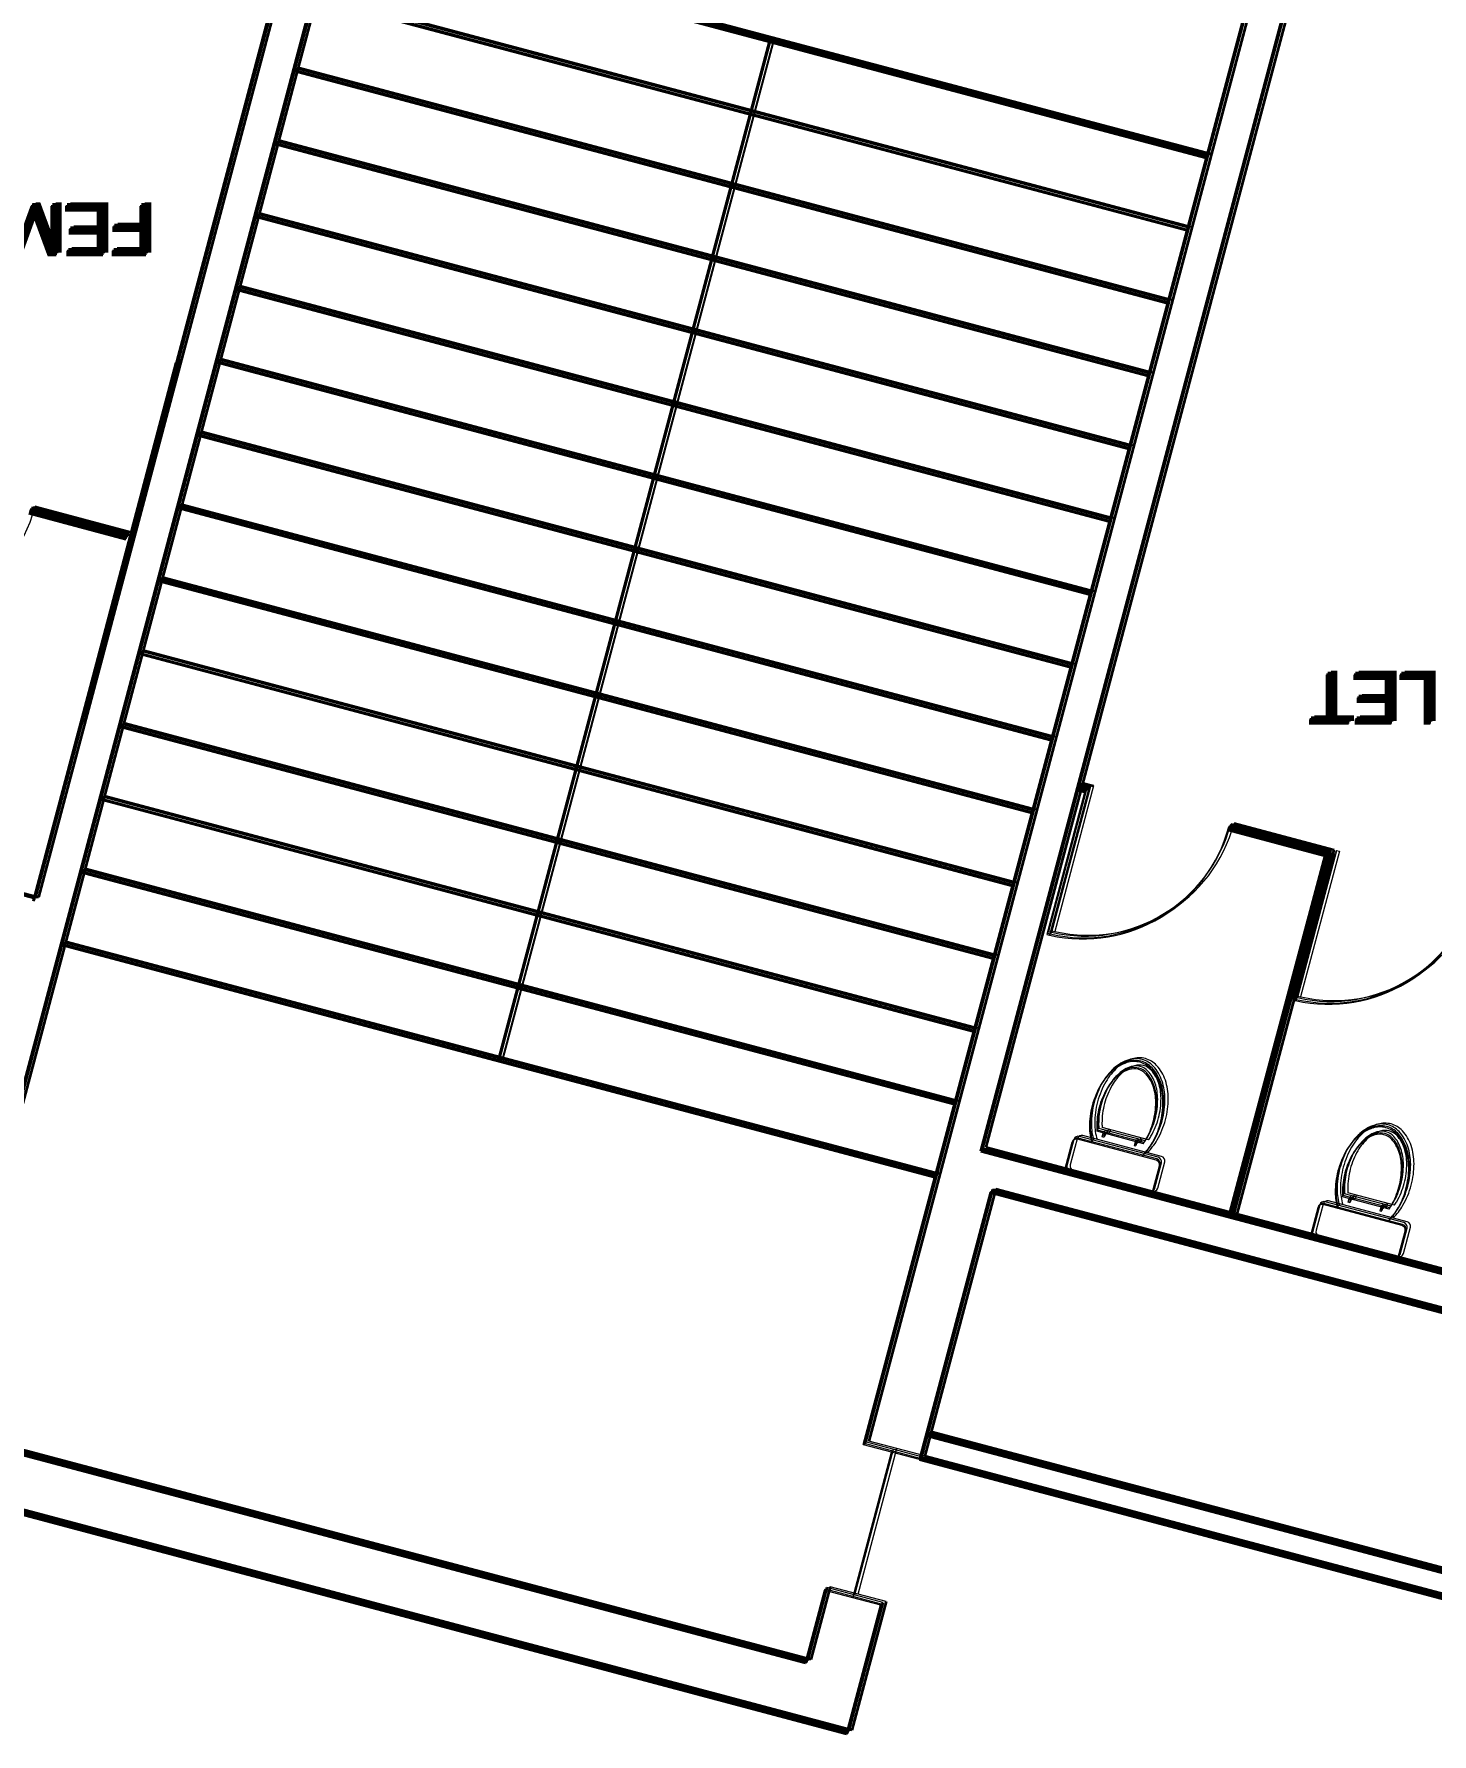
# Model space of a CAD drawing. Header units: inches. Extents: x 5 to 136470, y 9 to 138066.
# Drawn here: x 27309 to 32872, y 2952 to 9719 of the extents above; entities that cross this region are included whole.
import ezdxf

# ---------------------------------------------------------------- set-up
doc = ezdxf.new("R2010")
doc.units = ezdxf.units.IN
doc.header["$MEASUREMENT"] = 0
for name, color, linetype, lineweight in [('1', 7, 'Continuous', 35), ('DOOR', 250, 'Continuous', 15), ('IG-Area', 250, 'Continuous', 30), ('partition', 253, 'Continuous', 5), ('WINDOW', 252, 'Continuous', 15)]:
    doc.layers.add(name, color=color, linetype=linetype, lineweight=lineweight)
doc.layers.add('FURNITURE', color=253, linetype='Continuous', lineweight=5, transparency=0.05)
doc.styles.get("Standard").update_dxf_attribs({"font": 'arial.ttf'})

# ---------------------------------------------------------------- blocks, each defined once
blk = doc.blocks.new('A$Cf98d7203')
for p, q in [((31968.5, 9215.7), (28489.5, 10141.1)), ((31891.4, 8925.7), (28411.1, 9851.5)), ((29149.4, 5619.5), (30229, 9678.4)), ((31814.3, 8635.8), (28334, 9561.6)), ((31737.2, 8345.9), (28256.8, 9271.7)), ((31660.1, 8056), (28179.7, 8981.7)), ((31583, 7766.1), (28102.6, 8691.8)), ((31505.8, 7476.1), (28025.5, 8401.9)), ((31428.7, 7186.2), (27948.4, 8112)), ((31351.6, 6896.3), (27871.3, 7822.1)), ((31274.5, 6606.4), (27794.1, 7532.1)), ((31197.4, 6316.5), (27717, 7242.2)), ((31120.3, 6026.5), (27639.9, 6952.3)), ((31043.1, 5736.6), (27562.8, 6662.4)), ((30966, 5446.7), (27485.7, 6372.5)), ((30888.9, 5156.8), (27408.6, 6082.5)), ((30887.9, 5157.1), (27408.6, 6082.5))]:
    blk.add_line(p, q)
at = {"layer": '1'}
for p, q in [((29002.3, 12074.2), (27120.8, 5000.8)), ((32710.1, 12007.5), (30605.1, 4094)), ((28651, 11336.9), (27300.1, 6258.4)), ((31071.4, 5263.5), (32392.8, 10231)), ((31967.5, 9215.9), (28489.5, 10141.1)), ((27485.2, 6950.3), (27869.8, 8400.2)), ((27282.8, 7801.8), (27285.9, 7813.4)), ((27282.8, 7801.8), (27669.4, 7699)), ((27285.9, 7813.4), (27672.5, 7710.6)), ((23572.9, 7248.9), (27300.1, 6258.4)), ((31478.2, 6792.8), (31478.6, 6792.7)), ((31481.3, 6804.4), (31481.7, 6804.3)), ((31453.9, 6701.5), (31484.6, 6693.3)), ((31457, 6713), (31499.3, 6701.8)), ((32054.7, 6541.7), (32441.4, 6438.8)), ((32057.9, 6553.2), (32456, 6447.3)), ((32058.9, 5000.8), (32441.4, 6438.8)), ((32070.5, 4997.7), (32456, 6447.3)), ((31071.4, 5263.5), (34930.1, 4236.8)), ((31110.2, 5097.9), (30827.4, 4034.9)), ((31110.2, 5097.9), (34930.1, 4081.9)), ((30373.8, 3224.3), (26894.4, 4149.8)), ((30853.1, 4131.5), (34802.1, 3081.1)), ((30827.4, 4034.9), (34789.1, 2981.1)), ((30536.9, 2942.9), (26613, 3986.6)), ((30450.9, 3514.2), (30373.8, 3224.3)), ((30673.2, 3455.1), (30536.9, 2942.9))]:
    blk.add_line(p, q, dxfattribs=at)
at = {"layer": 'DOOR'}
for p, q in [((31487.7, 6704.9), (31333.5, 6125)), ((31499.3, 6701.8), (31345.1, 6122)), ((31487.7, 6704.9), (31499.3, 6701.8)), ((32465.7, 6444.7), (32311.5, 5864.9)), ((32477.3, 6441.7), (32323.1, 5861.8)), ((32465.7, 6444.7), (32477.3, 6441.7)), ((31333.5, 6125), (31345.1, 6122)), ((32311.5, 5864.9), (32323.1, 5861.8))]:
    blk.add_line(p, q, dxfattribs=at)
at = {"layer": 'FURNITURE'}
for p, q in [((31434.1, 5297.4), (31406.3, 5193)), ((31769.2, 5226.8), (31456.1, 5310.1)), ((31718.1, 5292.6), (31533.2, 5341.8)), ((31554.7, 5319.4), (31558.9, 5335)), ((31561.5, 5317.6), (31554.7, 5319.4)), ((31558.9, 5335), (31565.7, 5333.2)), ((31565.7, 5333.2), (31561.5, 5317.6)), ((31685.8, 5301.3), (31681.6, 5285.6)), ((31681.6, 5285.6), (31688.4, 5283.8)), ((31692.6, 5299.5), (31685.8, 5301.3)), ((31688.4, 5283.8), (31692.6, 5299.5)), ((31419.1, 5171), (31732.2, 5087.7)), ((31754.2, 5100.5), (31782, 5204.8)), ((32696.1, 5032.5), (32511.2, 5081.6)), ((32412.1, 5037.2), (32384.3, 4932.9)), ((32747.2, 4966.7), (32434.1, 5050)), ((32532.7, 5059.2), (32536.9, 5074.9)), ((32539.5, 5057.4), (32532.7, 5059.2)), ((32536.9, 5074.9), (32543.7, 5073.1)), ((32543.7, 5073.1), (32539.5, 5057.4)), ((32663.8, 5041.1), (32659.6, 5025.5)), ((32659.6, 5025.5), (32666.4, 5023.7)), ((32670.6, 5039.3), (32663.8, 5041.1)), ((32666.4, 5023.7), (32670.6, 5039.3)), ((32732.2, 4840.3), (32760, 4944.7)), ((32397.1, 4910.8), (32710.2, 4827.5))]:
    blk.add_line(p, q, dxfattribs=at)
for centre, radius, start, end in [((31681.3, 5526.4), 93.1, 75.1045, 107.60427), ((31681.3, 5526.4), 93.1, 42.60472, 75.1045), ((31749.5, 5408), 232.9, 132.07295, 150.03136), ((31749.5, 5408), 204.1, 132.07295, 150.03136), ((31702.2, 5460.4), 162.4, 107.60427, 132.07295), ((31702.2, 5460.4), 133.6, 107.60427, 132.07295), ((31681.3, 5526.4), 64.3, 75.1045, 107.60427), ((31681.3, 5526.4), 64.3, 42.60472, 75.1045), ((31630.3, 5479.5), 133.6, 18.13605, 42.60472), ((31630.3, 5479.5), 162.4, 18.13605, 42.60472), ((31833.4, 5359.6), 329.8, 150.03136, 165.1045), ((31833.4, 5359.6), 301, 150.03136, 165.1045), ((31563.3, 5457.6), 204.1, 0.17764, 18.13605), ((31563.3, 5457.6), 232.9, 0.17764, 18.13605), ((31833.4, 5359.6), 329.8, 165.1045, 180.17764), ((31833.4, 5359.6), 301, 165.1045, 180.17764), ((31466.4, 5457.3), 301, 345.1045, 0.17764), ((31466.4, 5457.3), 329.8, 345.1045, 0.17764), ((31736.5, 5359.3), 232.9, 180.17764, 196.00792), ((31736.5, 5359.3), 204.1, 180.17764, 184.92852), ((31466.4, 5457.3), 301, 330.03136, 345.1045), ((31466.4, 5457.3), 329.8, 330.03136, 345.1045), ((32680.2, 5200.2), 162.4, 107.60427, 132.07295), ((32659.3, 5266.2), 93.1, 75.1045, 107.60427), ((32659.3, 5266.2), 93.1, 42.60472, 75.1045), ((31451.5, 5292.7), 18, 75.1045, 165.1045), ((31550.3, 5408.9), 232.9, 314.20107, 330.03136), ((31550.3, 5408.9), 204.1, 325.28047, 330.03136), ((32727.5, 5147.9), 232.9, 132.07295, 150.03136), ((32727.5, 5147.9), 204.1, 132.07295, 150.03136), ((32680.2, 5200.2), 133.6, 107.60427, 132.07295), ((32659.3, 5266.2), 64.3, 75.1045, 107.60427), ((32659.3, 5266.2), 64.3, 42.60472, 75.1045), ((32608.3, 5219.4), 133.6, 18.13605, 42.60472), ((32608.3, 5219.4), 162.4, 18.13605, 42.60472), ((31764.6, 5209.5), 18, 345.1045, 75.1045), ((32811.4, 5099.5), 329.8, 150.03136, 165.1045), ((32811.4, 5099.5), 301, 150.03136, 165.1045), ((32541.3, 5197.4), 204.1, 0.17764, 18.13605), ((32541.3, 5197.4), 232.9, 0.17764, 18.13605), ((31423.7, 5188.4), 18, 165.1045, 255.1045), ((32811.4, 5099.5), 329.8, 165.1045, 180.17764), ((32811.4, 5099.5), 301, 165.1045, 180.17764), ((32444.4, 5197.1), 301, 345.1045, 0.17764), ((32444.4, 5197.1), 329.8, 345.1045, 0.17764), ((31736.8, 5105.1), 18, 255.1045, 345.1045), ((32714.5, 5099.2), 232.9, 180.17764, 196.00792), ((32714.5, 5099.2), 204.1, 180.17764, 184.92852), ((32444.4, 5197.1), 301, 330.03136, 345.1045), ((32444.4, 5197.1), 329.8, 330.03136, 345.1045), ((32429.5, 5032.6), 18, 75.1045, 165.1045), ((32528.3, 5148.7), 232.9, 314.20107, 330.03136), ((32528.3, 5148.7), 204.1, 325.28047, 330.03136), ((32742.6, 4949.3), 18, 345.1045, 75.1045), ((32401.7, 4928.2), 18, 165.1045, 255.1045), ((32714.8, 4844.9), 18, 255.1045, 345.1045)]:
    blk.add_arc(centre, radius, start, end, dxfattribs=at)
at = {"layer": 'partition'}
for centre in [(26704.9, 7963.3), (31478, 6707.5), (32456, 6447.3)]:
    blk.add_arc(centre, 600, 257.20582, 345.1045, dxfattribs=at)
at = {"layer": 'WINDOW'}
for p, q in [((30562, 3484.6), (30716.3, 4064.5)), ((30827.4, 4034.9), (30605.1, 4094)), ((30673.2, 3455.1), (30450.9, 3514.2))]:
    blk.add_line(p, q, dxfattribs=at)
at = {"layer": 'IG-Area', "char_height": 200, "attachment_point": 9, "rotation": 180}
for s, insert in [('FEMALE TOILET', (25598.7, 9027.5)), ('MALE TOILET', (32370.9, 7162.9))]:
    blk.add_mtext_dynamic_manual_height_columns(s, width=38356.189, gutter_width=12.5, heights=[0], dxfattribs=dict(at, insert=insert))

msp = doc.modelspace()

# ---------------------------------------------------------------- linework, layer by layer
for p, q in [((31973.9, 9224.7), (28494.9, 10150.1)), ((31976.7, 9229.6), (28497.7, 10155)), ((31981.8, 9236.4), (28502.7, 10161.8)), ((31896.8, 8934.8), (28416.5, 9860.6)), ((31899.6, 8939.6), (28419.3, 9865.4)), ((31904.6, 8946.5), (28424.3, 9872.2)), ((29154.8, 5628.6), (30234.4, 9687.4)), ((29157.6, 5633.4), (30237.2, 9692.3)), ((29162.6, 5640.2), (30242.2, 9699.1)), ((31819.7, 8644.9), (28339.4, 9570.6)), ((31822.5, 8649.7), (28342.1, 9575.5)), ((31827.5, 8656.6), (28347.2, 9582.3)), ((31742.6, 8355), (28262.2, 9280.7)), ((31745.4, 8359.8), (28265, 9285.6)), ((31750.4, 8366.6), (28270.1, 9292.4)), ((31673.3, 8076.7), (28192.9, 9002.5)), ((31665.5, 8065.1), (28185.1, 8990.8)), ((31668.3, 8069.9), (28187.9, 8995.6)), ((31588.4, 7775.1), (28108, 8700.9)), ((31591.1, 7780), (28110.8, 8705.7)), ((31596.2, 7786.8), (28115.8, 8712.6)), ((31511.2, 7485.2), (28030.9, 8411)), ((31514, 7490), (28033.7, 8415.8)), ((31519.1, 7496.9), (28038.7, 8422.6)), ((31434.1, 7195.3), (27953.8, 8121.1)), ((31436.9, 7200.1), (27956.6, 8125.9)), ((31441.9, 7207), (27961.6, 8132.7)), ((31357, 6905.4), (27876.7, 7831.1)), ((31359.8, 6910.2), (27879.4, 7836)), ((31364.8, 6917), (27884.5, 7842.8)), ((31279.9, 6615.5), (27799.5, 7541.2)), ((31282.7, 6620.3), (27802.3, 7546)), ((31287.7, 6627.1), (27807.3, 7552.9)), ((31202.8, 6325.5), (27722.4, 7251.3)), ((31205.6, 6330.4), (27725.2, 7256.1)), ((31210.6, 6337.2), (27730.2, 7263)), ((31133.5, 6047.3), (27653.1, 6973)), ((31125.7, 6035.6), (27645.3, 6961.4)), ((31128.4, 6040.5), (27648.1, 6966.2)), ((31048.5, 5745.7), (27568.2, 6671.5)), ((31051.3, 5750.5), (27571, 6676.3)), ((31056.3, 5757.4), (27576, 6683.1)), ((30971.4, 5455.8), (27491.1, 6381.5)), ((30974.2, 5460.6), (27493.9, 6386.4)), ((30979.2, 5467.4), (27498.9, 6393.2)), ((30894.3, 5165.9), (27414, 6091.6)), ((30893.3, 5166.1), (27414, 6091.6)), ((30897.1, 5170.7), (27416.7, 6096.5)), ((30896.1, 5171), (27416.7, 6096.5)), ((30902.1, 5177.5), (27421.8, 6103.3)), ((30901.1, 5177.8), (27421.8, 6103.3))]:
    msp.add_line(p, q)
at = {"layer": '1'}
for p, q in [((29007.7, 12083.3), (27126.2, 5009.9)), ((29010.5, 12088.1), (27129, 5014.7)), ((29015.5, 12094.9), (27134, 5021.5)), ((32715.5, 12016.6), (30610.5, 4103.1)), ((32718.3, 12021.4), (30613.3, 4107.9)), ((32723.3, 12028.2), (30618.3, 4114.8)), ((28656.4, 11345.9), (27305.5, 6267.5)), ((28659.2, 11350.8), (27308.3, 6272.3)), ((28664.2, 11357.6), (27313.3, 6279.2)), ((31076.8, 5272.5), (32398.2, 10240.1)), ((31079.6, 5277.4), (32401, 10244.9)), ((31084.6, 5284.2), (32406, 10251.8)), ((31972.9, 9225), (28494.9, 10150.1)), ((31975.7, 9229.8), (28497.7, 10155)), ((31980.8, 9236.7), (28502.7, 10161.8)), ((27490.6, 6959.4), (27875.2, 8409.2)), ((27493.3, 6964.2), (27878, 8414.1)), ((27498.4, 6971.1), (27883, 8420.9)), ((27288.2, 7810.9), (27674.8, 7708)), ((27291, 7815.7), (27677.6, 7712.9)), ((27291.3, 7822.5), (27677.9, 7719.6)), ((27294.1, 7827.3), (27680.7, 7724.5)), ((27296, 7822.5), (27682.6, 7719.7)), ((27299.1, 7834.1), (27685.7, 7731.3)), ((23586.1, 7269.6), (27313.3, 6279.2)), ((31483.6, 6801.9), (31484, 6801.8)), ((31486.4, 6806.8), (31486.8, 6806.7)), ((31486.7, 6813.5), (31487.1, 6813.4)), ((31489.5, 6818.4), (31489.9, 6818.3)), ((31491.4, 6813.6), (31491.8, 6813.5)), ((31494.5, 6825.2), (31494.9, 6825.1)), ((31459.3, 6710.5), (31490, 6702.4)), ((31462.1, 6715.4), (31492.8, 6707.2)), ((31462.4, 6722.1), (31504.7, 6710.9)), ((31465.2, 6727), (31507.5, 6715.7)), ((31467.1, 6722.2), (31497.8, 6714)), ((31470.2, 6733.8), (31512.5, 6722.5)), ((32066.1, 6567.1), (32464.2, 6461.2)), ((32071.1, 6574), (32469.3, 6468)), ((32060.1, 6550.7), (32446.8, 6447.9)), ((32062.9, 6555.6), (32449.6, 6452.7)), ((32063.3, 6562.3), (32461.4, 6456.4)), ((32067.9, 6562.4), (32454.6, 6459.5)), ((32064.3, 5009.9), (32446.8, 6447.9)), ((32067.1, 5014.7), (32449.6, 6452.7)), ((32072.1, 5021.5), (32454.6, 6459.5)), ((32075.9, 5006.8), (32461.4, 6456.4)), ((32078.6, 5011.6), (32464.2, 6461.2)), ((32083.7, 5018.5), (32469.3, 6468)), ((31084.6, 5284.2), (34943.3, 4257.5)), ((31076.8, 5272.5), (34935.5, 4245.9)), ((31079.6, 5277.4), (34938.3, 4250.7)), ((31115.6, 5107), (30832.8, 4044)), ((31118.4, 5111.8), (30835.6, 4048.8)), ((31123.4, 5118.7), (30840.6, 4055.6)), ((31115.6, 5107), (34935.5, 4090.9)), ((31118.4, 5111.8), (34938.3, 4095.8)), ((31123.4, 5118.7), (34943.3, 4102.6)), ((30379.2, 3233.3), (26899.8, 4158.8)), ((30382, 3238.2), (26902.6, 4163.7)), ((30387, 3245), (26907.6, 4170.5)), ((30858.5, 4140.6), (34807.5, 3090.2)), ((30861.3, 4145.4), (34810.3, 3095)), ((30866.3, 4152.3), (34815.3, 3101.8)), ((30542.3, 2951.9), (26618.4, 3995.7)), ((30545.1, 2956.8), (26621.2, 4000.5)), ((30550.1, 2963.6), (26626.2, 4007.3)), ((30832.8, 4044), (34794.5, 2990.2)), ((30835.6, 4048.8), (34797.3, 2995)), ((30840.6, 4055.6), (34802.3, 3001.8)), ((30456.3, 3523.3), (30379.2, 3233.3)), ((30459.1, 3528.1), (30382, 3238.2)), ((30464.1, 3534.9), (30387, 3245)), ((30678.6, 3464.1), (30542.3, 2951.9)), ((30681.4, 3469), (30545.1, 2956.8)), ((30686.4, 3475.8), (30550.1, 2963.6))]:
    msp.add_line(p, q, dxfattribs=at)
at = {"layer": 'DOOR'}
for p, q in [((31493.1, 6714), (31338.9, 6134.1)), ((31495.9, 6718.8), (31341.7, 6139)), ((31500.9, 6725.6), (31346.7, 6145.8)), ((31504.7, 6710.9), (31350.5, 6131)), ((31507.5, 6715.7), (31353.3, 6135.9)), ((31512.5, 6722.5), (31358.3, 6142.7)), ((31493.1, 6714), (31504.7, 6710.9)), ((31495.9, 6718.8), (31507.5, 6715.7)), ((31500.9, 6725.6), (31512.5, 6722.5)), ((32471.1, 6453.8), (32316.9, 5874)), ((32473.9, 6458.6), (32319.7, 5878.8)), ((32478.9, 6465.5), (32324.7, 5885.6)), ((32482.7, 6450.7), (32328.5, 5870.9)), ((32485.5, 6455.6), (32331.3, 5875.7)), ((32490.5, 6462.4), (32336.3, 5882.6)), ((32471.1, 6453.8), (32482.7, 6450.7)), ((32473.9, 6458.6), (32485.5, 6455.6)), ((32478.9, 6465.5), (32490.5, 6462.4)), ((31338.9, 6134.1), (31350.5, 6131)), ((31341.7, 6139), (31353.3, 6135.9)), ((31346.7, 6145.8), (31358.3, 6142.7)), ((32316.9, 5874), (32328.5, 5870.9)), ((32319.7, 5878.8), (32331.3, 5875.7)), ((32324.7, 5885.6), (32336.3, 5882.6))]:
    msp.add_line(p, q, dxfattribs=at)
at = {"layer": 'FURNITURE'}
for p, q in [((31723.5, 5301.7), (31538.6, 5350.9)), ((31726.3, 5306.5), (31541.4, 5355.7)), ((31731.3, 5313.3), (31546.4, 5362.5)), ((31562.9, 5333.3), (31567.1, 5348.9)), ((31567.1, 5348.9), (31573.9, 5347.1)), ((31567.9, 5340.1), (31572.1, 5355.8)), ((31573.9, 5347.1), (31569.7, 5331.5)), ((31572.1, 5355.8), (31578.9, 5354)), ((31578.9, 5354), (31574.7, 5338.3)), ((31439.5, 5306.4), (31411.7, 5202.1)), ((31442.3, 5311.3), (31414.5, 5206.9)), ((31447.3, 5318.1), (31419.5, 5213.7)), ((31774.6, 5235.9), (31461.5, 5319.2)), ((31777.4, 5240.8), (31464.3, 5324)), ((31782.4, 5247.6), (31469.3, 5330.9)), ((31560.1, 5328.4), (31564.3, 5344.1)), ((31566.9, 5326.6), (31560.1, 5328.4)), ((31569.7, 5331.5), (31562.9, 5333.3)), ((31564.3, 5344.1), (31571.1, 5342.3)), ((31571.1, 5342.3), (31566.9, 5326.6)), ((31574.7, 5338.3), (31567.9, 5340.1)), ((31691.2, 5310.3), (31687, 5294.7)), ((31687, 5294.7), (31693.8, 5292.9)), ((31694, 5315.2), (31689.8, 5299.5)), ((31689.8, 5299.5), (31696.6, 5297.7)), ((31698, 5308.5), (31691.2, 5310.3)), ((31693.8, 5292.9), (31698, 5308.5)), ((31700.8, 5313.4), (31694, 5315.2)), ((31699, 5322), (31694.8, 5306.4)), ((31694.8, 5306.4), (31701.6, 5304.5)), ((31696.6, 5297.7), (31700.8, 5313.4)), ((31705.8, 5320.2), (31699, 5322)), ((31701.6, 5304.5), (31705.8, 5320.2)), ((31759.6, 5109.5), (31787.4, 5213.9)), ((31762.4, 5114.4), (31790.2, 5218.7)), ((31767.4, 5121.2), (31795.2, 5225.6)), ((31424.5, 5180.1), (31737.6, 5096.8)), ((31427.3, 5184.9), (31740.4, 5101.6)), ((31432.3, 5191.7), (31745.4, 5108.4)), ((32701.5, 5041.5), (32516.6, 5090.7)), ((32704.3, 5046.4), (32519.4, 5095.6)), ((32709.3, 5053.2), (32524.4, 5102.4)), ((32538.1, 5068.3), (32542.3, 5084)), ((32540.9, 5073.1), (32545.1, 5088.8)), ((32542.3, 5084), (32549.1, 5082.2)), ((32549.1, 5082.2), (32544.9, 5066.5)), ((32545.1, 5088.8), (32551.9, 5087)), ((32545.9, 5080), (32550.1, 5095.6)), ((32552.7, 5078.2), (32545.9, 5080)), ((32551.9, 5087), (32547.7, 5071.3)), ((32550.1, 5095.6), (32556.9, 5093.8)), ((32556.9, 5093.8), (32552.7, 5078.2)), ((32417.5, 5046.3), (32389.7, 4941.9)), ((32420.3, 5051.1), (32392.5, 4946.8)), ((32425.3, 5058), (32397.5, 4953.6)), ((32752.6, 4975.8), (32439.5, 5059.1)), ((32755.4, 4980.6), (32442.3, 5063.9)), ((32760.4, 4987.4), (32447.3, 5070.7)), ((32544.9, 5066.5), (32538.1, 5068.3)), ((32547.7, 5071.3), (32540.9, 5073.1)), ((32669.2, 5050.2), (32665, 5034.6)), ((32665, 5034.6), (32671.8, 5032.7)), ((32672, 5055), (32667.8, 5039.4)), ((32667.8, 5039.4), (32674.6, 5037.6)), ((32676, 5048.4), (32669.2, 5050.2)), ((32671.8, 5032.7), (32676, 5048.4)), ((32678.8, 5053.2), (32672, 5055)), ((32677, 5061.9), (32672.8, 5046.2)), ((32672.8, 5046.2), (32679.6, 5044.4)), ((32674.6, 5037.6), (32678.8, 5053.2)), ((32683.8, 5060.1), (32677, 5061.9)), ((32679.6, 5044.4), (32683.8, 5060.1)), ((32737.6, 4849.4), (32765.4, 4953.8)), ((32740.4, 4854.2), (32768.2, 4958.6)), ((32745.4, 4861), (32773.2, 4965.4)), ((32402.5, 4919.9), (32715.6, 4836.6)), ((32405.3, 4924.7), (32718.4, 4841.5)), ((32410.3, 4931.6), (32723.4, 4848.3))]:
    msp.add_line(p, q, dxfattribs=at)
for centre, radius, start, end in [((31707.6, 5469.5), 162.4, 107.60427, 132.07295), ((31710.4, 5474.3), 162.4, 107.60427, 132.07295), ((31715.4, 5481.1), 162.4, 107.60427, 132.07295), ((31686.7, 5535.5), 93.1, 75.1045, 107.60427), ((31689.5, 5540.3), 93.1, 75.1045, 107.60427), ((31694.5, 5547.1), 93.1, 75.1045, 107.60427), ((31686.7, 5535.5), 93.1, 42.60472, 75.1045), ((31689.5, 5540.3), 93.1, 42.60472, 75.1045), ((31694.5, 5547.1), 93.1, 42.60472, 75.1045), ((31754.9, 5417.1), 232.9, 132.07295, 150.03136), ((31757.7, 5421.9), 232.9, 132.07295, 150.03136), ((31762.7, 5428.8), 232.9, 132.07295, 150.03136), ((31754.9, 5417.1), 204.1, 132.07295, 150.03136), ((31757.7, 5421.9), 204.1, 132.07295, 150.03136), ((31762.7, 5428.8), 204.1, 132.07295, 150.03136), ((31707.6, 5469.5), 133.6, 107.60427, 132.07295), ((31710.4, 5474.3), 133.6, 107.60427, 132.07295), ((31715.4, 5481.1), 133.6, 107.60427, 132.07295), ((31686.7, 5535.5), 64.3, 75.1045, 107.60427), ((31689.5, 5540.3), 64.3, 75.1045, 107.60427), ((31694.5, 5547.1), 64.3, 75.1045, 107.60427), ((31686.7, 5535.5), 64.3, 42.60472, 75.1045), ((31689.5, 5540.3), 64.3, 42.60472, 75.1045), ((31694.5, 5547.1), 64.3, 42.60472, 75.1045), ((31635.7, 5488.6), 133.6, 18.13605, 42.60472), ((31638.5, 5493.4), 133.6, 18.13605, 42.60472), ((31643.5, 5500.2), 133.6, 18.13605, 42.60472), ((31635.7, 5488.6), 162.4, 18.13605, 42.60472), ((31638.5, 5493.4), 162.4, 18.13605, 42.60472), ((31643.5, 5500.2), 162.4, 18.13605, 42.60472), ((31576.5, 5478.3), 232.9, 0.17764, 18.13605), ((31838.8, 5368.7), 329.8, 150.03136, 165.1045), ((31841.6, 5373.5), 329.8, 150.03136, 165.1045), ((31846.6, 5380.4), 329.8, 150.03136, 165.1045), ((31838.8, 5368.7), 301, 150.03136, 165.1045), ((31841.6, 5373.5), 301, 150.03136, 165.1045), ((31846.6, 5380.4), 301, 150.03136, 165.1045), ((31568.7, 5466.6), 204.1, 0.17764, 18.13605), ((31571.5, 5471.5), 204.1, 0.17764, 18.13605), ((31576.5, 5478.3), 204.1, 0.17764, 18.13605), ((31568.7, 5466.6), 232.9, 0.17764, 18.13605), ((31571.5, 5471.5), 232.9, 0.17764, 18.13605), ((31838.8, 5368.7), 329.8, 165.1045, 180.17764), ((31841.6, 5373.5), 329.8, 165.1045, 180.17764), ((31846.6, 5380.4), 329.8, 165.1045, 180.17764), ((31838.8, 5368.7), 301, 165.1045, 180.17764), ((31841.6, 5373.5), 301, 165.1045, 180.17764), ((31846.6, 5380.4), 301, 165.1045, 180.17764), ((31471.8, 5466.3), 301, 345.1045, 0.17764), ((31474.6, 5471.2), 301, 345.1045, 0.17764), ((31479.6, 5478), 301, 345.1045, 0.17764), ((31471.8, 5466.3), 329.8, 345.1045, 0.17764), ((31474.6, 5471.2), 329.8, 345.1045, 0.17764), ((31479.6, 5478), 329.8, 345.1045, 0.17764), ((31741.9, 5368.4), 232.9, 180.17764, 196.00792), ((31744.7, 5373.2), 232.9, 180.17764, 196.00792), ((31749.7, 5380.1), 232.9, 180.17764, 196.00792), ((31741.9, 5368.4), 204.1, 180.17764, 184.92852), ((31744.7, 5373.2), 204.1, 180.17764, 184.92852), ((31749.7, 5380.1), 204.1, 180.17764, 184.92852), ((31471.8, 5466.3), 301, 330.03136, 345.1045), ((31474.6, 5471.2), 301, 330.03136, 345.1045), ((31479.6, 5478), 301, 330.03136, 345.1045), ((31471.8, 5466.3), 329.8, 330.03136, 345.1045), ((31474.6, 5471.2), 329.8, 330.03136, 345.1045), ((31479.6, 5478), 329.8, 330.03136, 345.1045), ((32685.6, 5209.3), 162.4, 107.60427, 132.07295), ((32688.4, 5214.1), 162.4, 107.60427, 132.07295), ((32693.4, 5221), 162.4, 107.60427, 132.07295), ((32693.4, 5221), 133.6, 107.60427, 132.07295), ((32664.7, 5275.3), 93.1, 75.1045, 107.60427), ((32667.5, 5280.2), 93.1, 75.1045, 107.60427), ((32672.5, 5287), 93.1, 75.1045, 107.60427), ((32672.5, 5287), 64.3, 75.1045, 107.60427), ((32664.7, 5275.3), 93.1, 42.60472, 75.1045), ((32672.5, 5287), 64.3, 42.60472, 75.1045), ((32667.5, 5280.2), 93.1, 42.60472, 75.1045), ((32672.5, 5287), 93.1, 42.60472, 75.1045), ((32621.5, 5240.1), 162.4, 18.13605, 42.60472), ((31456.9, 5301.8), 18, 75.1045, 165.1045), ((31459.7, 5306.6), 18, 75.1045, 165.1045), ((31464.7, 5313.5), 18, 75.1045, 165.1045), ((31555.7, 5417.9), 232.9, 314.20107, 330.03136), ((31558.5, 5422.8), 232.9, 314.20107, 330.03136), ((31555.7, 5417.9), 204.1, 325.28047, 330.03136), ((31563.5, 5429.6), 232.9, 314.20107, 330.03136), ((31558.5, 5422.8), 204.1, 325.28047, 330.03136), ((31563.5, 5429.6), 204.1, 325.28047, 330.03136), ((32819.6, 5113.4), 329.8, 150.03136, 165.1045), ((32824.6, 5120.2), 329.8, 150.03136, 165.1045), ((32732.9, 5157), 232.9, 132.07295, 150.03136), ((32735.7, 5161.8), 232.9, 132.07295, 150.03136), ((32740.7, 5168.6), 232.9, 132.07295, 150.03136), ((32732.9, 5157), 204.1, 132.07295, 150.03136), ((32735.7, 5161.8), 204.1, 132.07295, 150.03136), ((32740.7, 5168.6), 204.1, 132.07295, 150.03136), ((32685.6, 5209.3), 133.6, 107.60427, 132.07295), ((32688.4, 5214.1), 133.6, 107.60427, 132.07295), ((32664.7, 5275.3), 64.3, 75.1045, 107.60427), ((32667.5, 5280.2), 64.3, 75.1045, 107.60427), ((32664.7, 5275.3), 64.3, 42.60472, 75.1045), ((32667.5, 5280.2), 64.3, 42.60472, 75.1045), ((32613.7, 5228.4), 133.6, 18.13605, 42.60472), ((32616.5, 5233.3), 133.6, 18.13605, 42.60472), ((32621.5, 5240.1), 133.6, 18.13605, 42.60472), ((32613.7, 5228.4), 162.4, 18.13605, 42.60472), ((32616.5, 5233.3), 162.4, 18.13605, 42.60472), ((32554.5, 5218.2), 204.1, 0.17764, 18.13605), ((32546.7, 5206.5), 232.9, 0.17764, 18.13605), ((32549.5, 5211.3), 232.9, 0.17764, 18.13605), ((32554.5, 5218.2), 232.9, 0.17764, 18.13605), ((31436.9, 5209.1), 18, 165.1045, 255.1045), ((31770, 5218.5), 18, 345.1045, 75.1045), ((31772.8, 5223.4), 18, 345.1045, 75.1045), ((31777.8, 5230.2), 18, 345.1045, 75.1045), ((32816.8, 5108.6), 329.8, 150.03136, 165.1045), ((32816.8, 5108.6), 301, 150.03136, 165.1045), ((32819.6, 5113.4), 301, 150.03136, 165.1045), ((32824.6, 5120.2), 301, 150.03136, 165.1045), ((32546.7, 5206.5), 204.1, 0.17764, 18.13605), ((32549.5, 5211.3), 204.1, 0.17764, 18.13605), ((32452.6, 5211), 301, 345.1045, 0.17764), ((32457.6, 5217.9), 301, 345.1045, 0.17764), ((32452.6, 5211), 329.8, 345.1045, 0.17764), ((32457.6, 5217.9), 329.8, 345.1045, 0.17764), ((31429.1, 5197.4), 18, 165.1045, 255.1045), ((31431.9, 5202.3), 18, 165.1045, 255.1045), ((32816.8, 5108.6), 329.8, 165.1045, 180.17764), ((32819.6, 5113.4), 329.8, 165.1045, 180.17764), ((32824.6, 5120.2), 329.8, 165.1045, 180.17764), ((32816.8, 5108.6), 301, 165.1045, 180.17764), ((32819.6, 5113.4), 301, 165.1045, 180.17764), ((32824.6, 5120.2), 301, 165.1045, 180.17764), ((32449.8, 5206.2), 301, 345.1045, 0.17764), ((32449.8, 5206.2), 329.8, 345.1045, 0.17764), ((31742.2, 5114.2), 18, 255.1045, 345.1045), ((31745, 5119), 18, 255.1045, 345.1045), ((31750.1, 5125.8), 18, 255.1045, 345.1045), ((32719.9, 5108.3), 232.9, 180.17764, 196.00792), ((32722.7, 5113.1), 232.9, 180.17764, 196.00792), ((32727.7, 5119.9), 232.9, 180.17764, 196.00792), ((32719.9, 5108.3), 204.1, 180.17764, 184.92852), ((32722.7, 5113.1), 204.1, 180.17764, 184.92852), ((32727.7, 5119.9), 204.1, 180.17764, 184.92852), ((32449.8, 5206.2), 301, 330.03136, 345.1045), ((32452.6, 5211), 301, 330.03136, 345.1045), ((32457.6, 5217.9), 301, 330.03136, 345.1045), ((32449.8, 5206.2), 329.8, 330.03136, 345.1045), ((32452.6, 5211), 329.8, 330.03136, 345.1045), ((32457.6, 5217.9), 329.8, 330.03136, 345.1045), ((32434.9, 5041.7), 18, 75.1045, 165.1045), ((32437.7, 5046.5), 18, 75.1045, 165.1045), ((32442.7, 5053.3), 18, 75.1045, 165.1045), ((32533.7, 5157.8), 232.9, 314.20107, 330.03136), ((32536.5, 5162.6), 232.9, 314.20107, 330.03136), ((32533.7, 5157.8), 204.1, 325.28047, 330.03136), ((32541.5, 5169.4), 232.9, 314.20107, 330.03136), ((32536.5, 5162.6), 204.1, 325.28047, 330.03136), ((32541.5, 5169.4), 204.1, 325.28047, 330.03136), ((32407.1, 4937.3), 18, 165.1045, 255.1045), ((32409.9, 4942.1), 18, 165.1045, 255.1045), ((32414.9, 4949), 18, 165.1045, 255.1045), ((32748, 4958.4), 18, 345.1045, 75.1045), ((32750.8, 4963.2), 18, 345.1045, 75.1045), ((32755.8, 4970), 18, 345.1045, 75.1045), ((32720.2, 4854), 18, 255.1045, 345.1045), ((32723, 4858.8), 18, 255.1045, 345.1045), ((32728, 4865.7), 18, 255.1045, 345.1045)]:
    msp.add_arc(centre, radius, start, end, dxfattribs=at)
at = {"layer": 'partition'}
for centre in [(31486.2, 6721.4), (31491.3, 6728.2), (31483.4, 6716.5), (32461.4, 6456.4), (32464.2, 6461.2), (32469.3, 6468)]:
    msp.add_arc(centre, 600, 257.20582, 345.1045, dxfattribs=at)
at = {"layer": 'WINDOW'}
for p, q in [((30567.4, 3493.7), (30721.7, 4073.5)), ((30570.2, 3498.5), (30724.5, 4078.4)), ((30575.3, 3505.4), (30729.5, 4085.2)), ((30832.8, 4044), (30610.5, 4103.1)), ((30835.6, 4048.8), (30613.3, 4107.9)), ((30840.6, 4055.6), (30618.3, 4114.8)), ((30678.6, 3464.1), (30456.3, 3523.3)), ((30681.4, 3469), (30459.1, 3528.1)), ((30686.4, 3475.8), (30464.1, 3534.9))]:
    msp.add_line(p, q, dxfattribs=at)

# ---------------------------------------------------------------- block references
msp.add_blockref('A$Cf98d7203', (26.5, 24))

# ---------------------------------------------------------------- texts
at = {"layer": 'IG-Area', "char_height": 200, "attachment_point": 9, "rotation": 180}
for s, insert in [('FEMALE TOILET', (25604.1, 9036.6)), ('FEMALE TOILET', (25606.8, 9041.4)), ('FEMALE TOILET', (25611.9, 9048.2)), ('MALE TOILET', (32379.1, 7176.9)), ('MALE TOILET', (32384.1, 7183.7)), ('MALE TOILET', (32376.3, 7172))]:
    msp.add_mtext_dynamic_manual_height_columns(s, width=38356.189, gutter_width=12.5, heights=[0], dxfattribs=dict(at, insert=insert))

doc.saveas('drawing.dxf')
